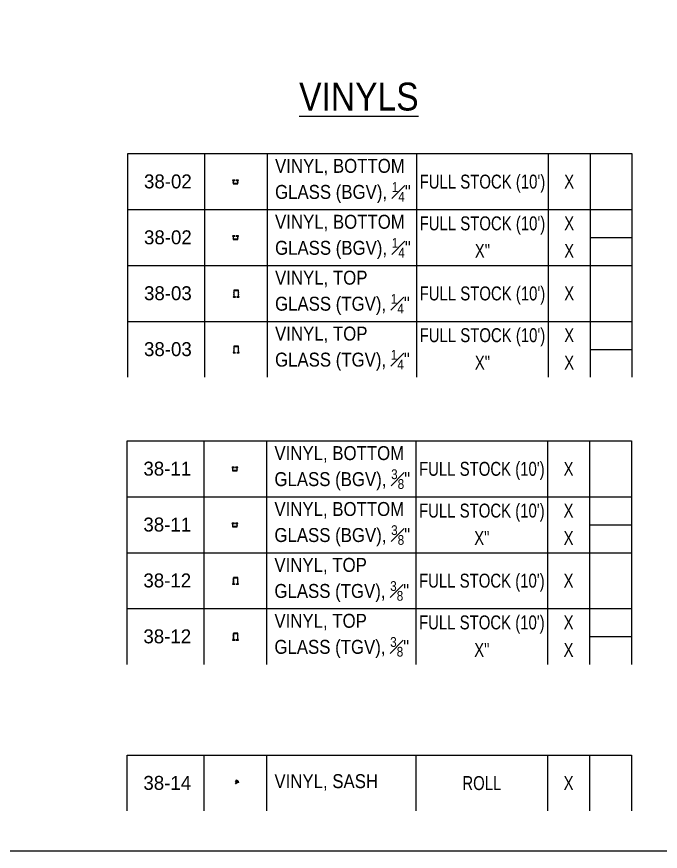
# Model space of a CAD drawing. Header units: inches. Extents: x -333 to 1223, y -450 to 45.
# Drawn here: x 173.8 to 266, y -305 to -185.4 of the extents above; entities that cross this region are included whole.
import ezdxf
from ezdxf.enums import TextEntityAlignment as Align

# ---------------------------------------------------------------- set-up
doc = ezdxf.new("R2010")
doc.units = ezdxf.units.IN
doc.header["$MEASUREMENT"] = 0
doc.layers.add('NOTES', color=7, linetype='Continuous')
doc.layers.add('PL', color=252, linetype='Continuous')
doc.styles.add('Schedule', font='GOTHIC.TTF', dxfattribs={"width": 0.9})

# ---------------------------------------------------------------- blocks, each defined once
blk = doc.blocks.new('38-02-BLOCK-1')
for p, q in [((10.99, 0), (10.99, -8.01)), ((19.99, 0), (19.99, -8.01)), ((41.4, 0), (41.4, -8.01)), ((60.27, 0), (60.27, -8.01)), ((66.27, 0), (66.27, -8.01))]:
    blk.add_line(p, q)
blk.add_lwpolyline([(0, -8.01), (0, -8.01), (0, 0), (72.27, 0), (72.27, -8.01)])
blk.add_lwpolyline([(15.78, -4.09), (15.78, -3.86, -0.414214), (15.8, -3.84), (15.86, -3.84, 1), (15.86, -3.79), (15.55, -3.79, 0.414214), (15.53, -3.81), (15.53, -3.81, 0.396087), (15.55, -3.83), (15.71, -3.84, -0.396087), (15.73, -3.86), (15.73, -4.26), (15.18, -4.26), (15.18, -3.86, -0.396087), (15.2, -3.84), (15.36, -3.83, 0.396087), (15.38, -3.81), (15.38, -3.81, 0.414214), (15.36, -3.79), (15.06, -3.79, 1), (15.06, -3.84), (15.11, -3.84, -0.414214), (15.13, -3.86), (15.13, -4.09, 0.122), (15.09, -4.1), (15.09, -4.12, 0.122), (15.13, -4.13), (15.13, -4.29, 0.414214), (15.15, -4.31), (15.76, -4.31, 0.414214), (15.78, -4.29), (15.78, -4.13, 0.122), (15.83, -4.12), (15.83, -4.1, 0.122), (15.78, -4.09)], format="xyb")
at = {"layer": 'NOTES', "style": 'Schedule'}
blk.add_text('38-02', height=2, dxfattribs=at).set_placement((5.76, -3.98), align=Align.MIDDLE_CENTER)
at = {"layer": 'NOTES', "insert": (21.12, -3.92), "char_height": 2, "width": 20.2828, "attachment_point": 4, "style": 'Schedule'}
blk.add_mtext('\\A1;VINYL, BOTTOM GLASS (BGV), {\\H0.7x;\\S1#4;}"', dxfattribs=at)
at = {"layer": 'NOTES', "style": 'Schedule', "width": 0.8}
for tag, p in [('LEN', (50.84, -4.01)), ('QTY', (63.27, -4.01))]:
    blk.add_attdef(tag, text='', height=2, dxfattribs=at).set_placement(p, align=Align.MIDDLE_CENTER)
blk = doc.blocks.new('38-02-BLOCK-2')
for p, q in [((10.99, 0), (10.99, -8.01)), ((19.99, 0), (19.99, -8.01)), ((41.4, 0), (41.4, -8.01)), ((60.27, 0), (60.27, -8.01)), ((66.27, 0), (66.27, -8.01)), ((66.27, -4.01), (72.27, -4.01))]:
    blk.add_line(p, q)
blk.add_lwpolyline([(0, -8.01), (0, 0), (72.27, 0), (72.27, -8.01)])
blk.add_lwpolyline([(15.78, -4.09), (15.78, -3.86, -0.414214), (15.8, -3.84), (15.86, -3.84, 1), (15.86, -3.79), (15.55, -3.79, 0.414214), (15.53, -3.81), (15.53, -3.81, 0.396087), (15.55, -3.83), (15.71, -3.84, -0.396087), (15.73, -3.86), (15.73, -4.26), (15.18, -4.26), (15.18, -3.86, -0.396087), (15.2, -3.84), (15.36, -3.83, 0.396087), (15.38, -3.81), (15.38, -3.81, 0.414214), (15.36, -3.79), (15.06, -3.79, 1), (15.06, -3.84), (15.11, -3.84, -0.414214), (15.13, -3.86), (15.13, -4.09, 0.122), (15.09, -4.1), (15.09, -4.12, 0.122), (15.13, -4.13), (15.13, -4.29, 0.414214), (15.15, -4.31), (15.76, -4.31, 0.414214), (15.78, -4.29), (15.78, -4.13, 0.122), (15.83, -4.12), (15.83, -4.1, 0.122), (15.78, -4.09)], format="xyb")
at = {"layer": 'NOTES', "style": 'Schedule'}
blk.add_text('38-02', height=2, dxfattribs=at).set_placement((5.76, -3.98), align=Align.MIDDLE_CENTER)
at = {"layer": 'NOTES', "insert": (21.12, -3.92), "char_height": 2, "width": 20.2828, "attachment_point": 4, "style": 'Schedule'}
blk.add_mtext('\\A1;VINYL, BOTTOM GLASS (BGV), {\\H0.7x;\\S1#4;}"', dxfattribs=at)
at = {"layer": 'NOTES', "style": 'Schedule', "width": 0.8}
for tag, p in [('LEN', (50.84, -1.98)), ('QTY', (63.27, -1.98)), ('LEN2', (50.84, -5.92)), ('QTY2', (63.27, -5.92))]:
    blk.add_attdef(tag, text='', height=2, dxfattribs=at).set_placement(p, align=Align.MIDDLE_CENTER)
blk = doc.blocks.new('38-03-BLOCK-1')
for p, q in [((10.99, 0), (10.99, -8.01)), ((19.99, 0), (19.99, -8.01)), ((41.4, 0), (41.4, -8.01)), ((60.27, 0), (60.27, -8.01)), ((66.27, 0), (66.27, -8.01))]:
    blk.add_line(p, q)
blk.add_lwpolyline([(0, -8.01), (0, -8.01), (0, 0), (72.27, 0), (72.27, -8.01)])
blk.add_lwpolyline([(15.87, -4.38, 0.122), (15.92, -4.37), (15.92, -4.35, 0.122), (15.87, -4.34), (15.87, -4.17, 0.122), (15.92, -4.15), (15.92, -4.13, 0.122), (15.87, -4.12), (15.87, -3.87, 0.122), (15.92, -3.86), (15.92, -3.84, 0.122), (15.87, -3.82), (15.87, -3.56, 0.414214), (15.85, -3.54), (15.25, -3.54, 0.414214), (15.23, -3.56), (15.23, -3.82, 0.122), (15.18, -3.84), (15.18, -3.86, 0.122), (15.23, -3.87), (15.23, -4.12, 0.122), (15.18, -4.13), (15.18, -4.15, 0.122), (15.23, -4.17), (15.23, -4.34, 0.122), (15.18, -4.35), (15.18, -4.37, 0.122), (15.23, -4.38), (15.23, -4.46, -0.414214), (15.21, -4.47), (15.15, -4.47, 1), (15.15, -4.53), (15.45, -4.53, 0.414214), (15.47, -4.51), (15.47, -4.51, 0.396087), (15.46, -4.49), (15.29, -4.48, -0.396087), (15.27, -4.46), (15.27, -3.59), (15.83, -3.59), (15.83, -4.46, -0.396087), (15.81, -4.48), (15.65, -4.49, 0.396087), (15.63, -4.51), (15.63, -4.51, 0.414214), (15.65, -4.53), (15.95, -4.53, 1), (15.95, -4.47), (15.89, -4.47, -0.414214), (15.87, -4.46), (15.87, -4.38)], format="xyb")
at = {"layer": 'NOTES', "style": 'Schedule'}
blk.add_text('38-03', height=2, dxfattribs=at).set_placement((5.76, -3.98), align=Align.MIDDLE_CENTER)
at = {"layer": 'NOTES', "insert": (21.12, -3.92), "char_height": 2, "width": 20.2828, "attachment_point": 4, "style": 'Schedule'}
blk.add_mtext('\\A1;VINYL, TOP GLASS (TGV), {\\H0.7x;\\S1#4;}"', dxfattribs=at)
at = {"layer": 'NOTES', "style": 'Schedule', "width": 0.8}
for tag, p in [('LEN', (50.84, -4.01)), ('QTY', (63.27, -4.01))]:
    blk.add_attdef(tag, text='', height=2, dxfattribs=at).set_placement(p, align=Align.MIDDLE_CENTER)
blk = doc.blocks.new('38-03-BLOCK-2')
for p, q in [((10.99, 0), (10.99, -8.01)), ((19.99, 0), (19.99, -8.01)), ((41.4, 0), (41.4, -8.01)), ((60.27, 0), (60.27, -8.01)), ((66.27, 0), (66.27, -8.01)), ((66.27, -4.01), (72.27, -4.01))]:
    blk.add_line(p, q)
blk.add_lwpolyline([(0, -8.01), (0, 0), (72.27, 0), (72.27, -8.01)])
blk.add_lwpolyline([(15.87, -4.38, 0.122), (15.92, -4.37), (15.92, -4.35, 0.122), (15.87, -4.34), (15.87, -4.17, 0.122), (15.92, -4.15), (15.92, -4.13, 0.122), (15.87, -4.12), (15.87, -3.87, 0.122), (15.92, -3.86), (15.92, -3.84, 0.122), (15.87, -3.82), (15.87, -3.56, 0.414214), (15.85, -3.54), (15.25, -3.54, 0.414214), (15.23, -3.56), (15.23, -3.82, 0.122), (15.18, -3.84), (15.18, -3.86, 0.122), (15.23, -3.87), (15.23, -4.12, 0.122), (15.18, -4.13), (15.18, -4.15, 0.122), (15.23, -4.17), (15.23, -4.34, 0.122), (15.18, -4.35), (15.18, -4.37, 0.122), (15.23, -4.38), (15.23, -4.46, -0.414214), (15.21, -4.47), (15.15, -4.47, 1), (15.15, -4.53), (15.45, -4.53, 0.414214), (15.47, -4.51), (15.47, -4.51, 0.396087), (15.46, -4.49), (15.29, -4.48, -0.396087), (15.27, -4.46), (15.27, -3.59), (15.83, -3.59), (15.83, -4.46, -0.396087), (15.81, -4.48), (15.65, -4.49, 0.396087), (15.63, -4.51), (15.63, -4.51, 0.414214), (15.65, -4.53), (15.95, -4.53, 1), (15.95, -4.47), (15.89, -4.47, -0.414214), (15.87, -4.46), (15.87, -4.38)], format="xyb")
at = {"layer": 'NOTES', "style": 'Schedule'}
blk.add_text('38-03', height=2, dxfattribs=at).set_placement((5.76, -3.98), align=Align.MIDDLE_CENTER)
at = {"layer": 'NOTES', "insert": (21.12, -3.92), "char_height": 2, "width": 20.2828, "attachment_point": 4, "style": 'Schedule'}
blk.add_mtext('\\A1;VINYL, TOP GLASS (TGV), {\\H0.7x;\\S1#4;}"', dxfattribs=at)
at = {"layer": 'NOTES', "style": 'Schedule', "width": 0.8}
for tag, p in [('LEN', (50.84, -1.98)), ('QTY', (63.27, -1.98)), ('LEN2', (50.84, -5.92)), ('QTY2', (63.27, -5.92))]:
    blk.add_attdef(tag, text='', height=2, dxfattribs=at).set_placement(p, align=Align.MIDDLE_CENTER)
blk = doc.blocks.new('38-11-BLOCK-1')
for p, q in [((10.99, 0), (10.99, -8.01)), ((19.99, 0), (19.99, -8.01)), ((41.4, 0), (41.4, -8.01)), ((60.27, 0), (60.27, -8.01)), ((66.27, 0), (66.27, -8.01))]:
    blk.add_line(p, q)
blk.add_lwpolyline([(0, -8.01), (0, -8.01), (0, 0), (72.27, 0), (72.27, -8.01)])
blk.add_lwpolyline([(15.78, -4.09), (15.78, -3.86, -0.414214), (15.8, -3.84), (15.86, -3.84, 1), (15.86, -3.79), (15.55, -3.79, 0.414214), (15.53, -3.81), (15.53, -3.81, 0.396087), (15.55, -3.83), (15.71, -3.84, -0.396087), (15.73, -3.86), (15.73, -4.26), (15.18, -4.26), (15.18, -3.86, -0.396087), (15.2, -3.84), (15.36, -3.83, 0.396087), (15.38, -3.81), (15.38, -3.81, 0.414214), (15.36, -3.79), (15.06, -3.79, 1), (15.06, -3.84), (15.11, -3.84, -0.414214), (15.13, -3.86), (15.13, -4.09, 0.122), (15.09, -4.1), (15.09, -4.12, 0.122), (15.13, -4.13), (15.13, -4.29, 0.414214), (15.15, -4.31), (15.76, -4.31, 0.414214), (15.78, -4.29), (15.78, -4.13, 0.122), (15.83, -4.12), (15.83, -4.1, 0.122), (15.78, -4.09)], format="xyb")
at = {"layer": 'NOTES', "style": 'Schedule'}
blk.add_text('38-11', height=2, dxfattribs=at).set_placement((5.76, -3.98), align=Align.MIDDLE_CENTER)
at = {"layer": 'NOTES', "insert": (21.12, -3.92), "char_height": 2, "width": 20.2828, "attachment_point": 4, "style": 'Schedule'}
blk.add_mtext('\\A1;VINYL, BOTTOM GLASS (BGV), {\\H0.7x;\\S3#8;}"', dxfattribs=at)
at = {"layer": 'NOTES', "style": 'Schedule', "width": 0.8}
for tag, p in [('LEN', (50.84, -4.01)), ('QTY', (63.27, -4.01))]:
    blk.add_attdef(tag, text='', height=2, dxfattribs=at).set_placement(p, align=Align.MIDDLE_CENTER)
blk = doc.blocks.new('38-11-BLOCK-2')
for p, q in [((10.99, 0), (10.99, -8.01)), ((19.99, 0), (19.99, -8.01)), ((41.4, 0), (41.4, -8.01)), ((60.27, 0), (60.27, -8.01)), ((66.27, 0), (66.27, -8.01)), ((66.27, -4.01), (72.27, -4.01))]:
    blk.add_line(p, q)
blk.add_lwpolyline([(0, -8.01), (0, 0), (72.27, 0), (72.27, -8.01)])
blk.add_lwpolyline([(15.78, -4.09), (15.78, -3.86, -0.414214), (15.8, -3.84), (15.86, -3.84, 1), (15.86, -3.79), (15.55, -3.79, 0.414214), (15.53, -3.81), (15.53, -3.81, 0.396087), (15.55, -3.83), (15.71, -3.84, -0.396087), (15.73, -3.86), (15.73, -4.26), (15.18, -4.26), (15.18, -3.86, -0.396087), (15.2, -3.84), (15.36, -3.83, 0.396087), (15.38, -3.81), (15.38, -3.81, 0.414214), (15.36, -3.79), (15.06, -3.79, 1), (15.06, -3.84), (15.11, -3.84, -0.414214), (15.13, -3.86), (15.13, -4.09, 0.122), (15.09, -4.1), (15.09, -4.12, 0.122), (15.13, -4.13), (15.13, -4.29, 0.414214), (15.15, -4.31), (15.76, -4.31, 0.414214), (15.78, -4.29), (15.78, -4.13, 0.122), (15.83, -4.12), (15.83, -4.1, 0.122), (15.78, -4.09)], format="xyb")
at = {"layer": 'NOTES', "style": 'Schedule'}
blk.add_text('38-11', height=2, dxfattribs=at).set_placement((5.76, -3.98), align=Align.MIDDLE_CENTER)
at = {"layer": 'NOTES', "insert": (21.12, -3.92), "char_height": 2, "width": 20.2828, "attachment_point": 4, "style": 'Schedule'}
blk.add_mtext('\\A1;VINYL, BOTTOM GLASS (BGV), {\\H0.7x;\\S3#8;}"', dxfattribs=at)
at = {"layer": 'NOTES', "style": 'Schedule', "width": 0.8}
for tag, p in [('LEN', (50.84, -1.98)), ('QTY', (63.27, -1.98)), ('LEN2', (50.84, -5.92)), ('QTY2', (63.27, -5.92))]:
    blk.add_attdef(tag, text='', height=2, dxfattribs=at).set_placement(p, align=Align.MIDDLE_CENTER)
blk = doc.blocks.new('38-12-BLOCK-1')
for p, q in [((10.99, 0), (10.99, -8.01)), ((19.99, 0), (19.99, -8.01)), ((41.4, 0), (41.4, -8.01)), ((60.27, 0), (60.27, -8.01)), ((66.27, 0), (66.27, -8.01))]:
    blk.add_line(p, q)
blk.add_lwpolyline([(0, -8.01), (0, 0), (72.27, 0), (72.27, -8.01)])
blk.add_lwpolyline([(15.87, -4.38, 0.122), (15.92, -4.37), (15.92, -4.35, 0.122), (15.87, -4.34), (15.87, -4.17, 0.122), (15.92, -4.15), (15.92, -4.13, 0.122), (15.87, -4.12), (15.87, -3.87, 0.122), (15.92, -3.86), (15.92, -3.84, 0.122), (15.87, -3.82), (15.87, -3.56, 0.414214), (15.85, -3.54), (15.25, -3.54, 0.414214), (15.23, -3.56), (15.23, -3.82, 0.122), (15.18, -3.84), (15.18, -3.86, 0.122), (15.23, -3.87), (15.23, -4.12, 0.122), (15.18, -4.13), (15.18, -4.15, 0.122), (15.23, -4.17), (15.23, -4.34, 0.122), (15.18, -4.35), (15.18, -4.37, 0.122), (15.23, -4.38), (15.23, -4.46, -0.414214), (15.21, -4.47), (15.15, -4.47, 1), (15.15, -4.53), (15.45, -4.53, 0.414214), (15.47, -4.51), (15.47, -4.51, 0.396087), (15.46, -4.49), (15.29, -4.48, -0.396087), (15.27, -4.46), (15.27, -3.59), (15.83, -3.59), (15.83, -4.46, -0.396087), (15.81, -4.48), (15.65, -4.49, 0.396087), (15.63, -4.51), (15.63, -4.51, 0.414214), (15.65, -4.53), (15.95, -4.53, 1), (15.95, -4.47), (15.89, -4.47, -0.414214), (15.87, -4.46), (15.87, -4.38)], format="xyb")
at = {"layer": 'NOTES', "style": 'Schedule'}
blk.add_text('38-12', height=2, dxfattribs=at).set_placement((5.76, -3.98), align=Align.MIDDLE_CENTER)
at = {"layer": 'NOTES', "insert": (21.12, -3.92), "char_height": 2, "width": 20.2828, "attachment_point": 4, "style": 'Schedule'}
blk.add_mtext('\\A1;VINYL, TOP GLASS (TGV), {\\H0.7x;\\S3#8;}"', dxfattribs=at)
at = {"layer": 'NOTES', "style": 'Schedule', "width": 0.8}
for tag, p in [('LEN', (50.84, -4.01)), ('QTY', (63.27, -4.01))]:
    blk.add_attdef(tag, text='', height=2, dxfattribs=at).set_placement(p, align=Align.MIDDLE_CENTER)
blk = doc.blocks.new('38-12-BLOCK-2')
for p, q in [((10.99, 0), (10.99, -8.01)), ((19.99, 0), (19.99, -8.01)), ((41.4, 0), (41.4, -8.01)), ((60.27, 0), (60.27, -8.01)), ((66.27, 0), (66.27, -8.01)), ((66.27, -4.01), (72.27, -4.01))]:
    blk.add_line(p, q)
blk.add_lwpolyline([(0, -8.01), (0, 0), (72.27, 0), (72.27, -8.01)])
blk.add_lwpolyline([(15.87, -4.38, 0.122), (15.92, -4.37), (15.92, -4.35, 0.122), (15.87, -4.34), (15.87, -4.17, 0.122), (15.92, -4.15), (15.92, -4.13, 0.122), (15.87, -4.12), (15.87, -3.87, 0.122), (15.92, -3.86), (15.92, -3.84, 0.122), (15.87, -3.82), (15.87, -3.56, 0.414214), (15.85, -3.54), (15.25, -3.54, 0.414214), (15.23, -3.56), (15.23, -3.82, 0.122), (15.18, -3.84), (15.18, -3.86, 0.122), (15.23, -3.87), (15.23, -4.12, 0.122), (15.18, -4.13), (15.18, -4.15, 0.122), (15.23, -4.17), (15.23, -4.34, 0.122), (15.18, -4.35), (15.18, -4.37, 0.122), (15.23, -4.38), (15.23, -4.46, -0.414214), (15.21, -4.47), (15.15, -4.47, 1), (15.15, -4.53), (15.45, -4.53, 0.414214), (15.47, -4.51), (15.47, -4.51, 0.396087), (15.46, -4.49), (15.29, -4.48, -0.396087), (15.27, -4.46), (15.27, -3.59), (15.83, -3.59), (15.83, -4.46, -0.396087), (15.81, -4.48), (15.65, -4.49, 0.396087), (15.63, -4.51), (15.63, -4.51, 0.414214), (15.65, -4.53), (15.95, -4.53, 1), (15.95, -4.47), (15.89, -4.47, -0.414214), (15.87, -4.46), (15.87, -4.38)], format="xyb")
at = {"layer": 'NOTES', "style": 'Schedule'}
blk.add_text('38-12', height=2, dxfattribs=at).set_placement((5.76, -3.98), align=Align.MIDDLE_CENTER)
at = {"layer": 'NOTES', "insert": (21.12, -3.92), "char_height": 2, "width": 20.2828, "attachment_point": 4, "style": 'Schedule'}
blk.add_mtext('\\A1;VINYL, TOP GLASS (TGV), {\\H0.7x;\\S3#8;}"', dxfattribs=at)
at = {"layer": 'NOTES', "style": 'Schedule', "width": 0.8}
for tag, p in [('LEN', (50.84, -1.98)), ('QTY', (63.27, -1.98)), ('LEN2', (50.84, -5.92)), ('QTY2', (63.27, -5.92))]:
    blk.add_attdef(tag, text='', height=2, dxfattribs=at).set_placement(p, align=Align.MIDDLE_CENTER)
blk = doc.blocks.new('38-14-BLOCK-1')
for p, q in [((10.99, 0), (10.99, -8.01)), ((19.99, 0), (19.99, -8.01)), ((41.4, 0), (41.4, -8.01)), ((60.27, 0), (60.27, -8.01)), ((66.27, 0), (66.27, -8.01))]:
    blk.add_line(p, q)
blk.add_lwpolyline([(0, -8.01), (0, 0), (72.27, 0), (72.27, -8.01)])
blk.add_lwpolyline([(15.57, -3.79, -0.407069), (15.55, -3.8), (15.55, -3.8, -0.350225), (15.55, -3.79, -0.194147), (15.68, -3.57, -0.613895), (15.73, -3.6), (15.73, -3.88), (15.81, -3.88), (15.81, -3.75), (15.78, -3.78), (15.82, -3.65), (15.88, -3.65), (15.92, -3.78), (15.89, -3.75), (15.89, -3.89), (16, -3.88, -0.421716), (16.01, -3.89), (16.01, -3.89, -0.332521), (16, -3.9), (15.77, -3.97), (15.57, -4.12, -0.419265), (15.55, -4.12), (15.55, -4.11, -0.335846), (15.55, -4.1), (15.64, -3.97), (15.64, -3.69, 0.10322)], format="xyb", close=True)
at = {"layer": 'NOTES', "style": 'Schedule'}
blk.add_text('38-14', height=2, dxfattribs=at).set_placement((5.76, -3.98), align=Align.MIDDLE_CENTER)
at = {"layer": 'NOTES', "insert": (21.12, -3.92), "char_height": 2, "width": 20.2828, "attachment_point": 4, "style": 'Schedule'}
blk.add_mtext('\\A1;VINYL, SASH', dxfattribs=at)
at = {"layer": 'NOTES', "style": 'Schedule', "width": 0.8}
for tag, p in [('LEN', (50.84, -4.01)), ('QTY', (63.27, -4.01))]:
    blk.add_attdef(tag, text='', height=2, dxfattribs=at).set_placement(p, align=Align.MIDDLE_CENTER)

msp = doc.modelspace()

# ---------------------------------------------------------------- linework, layer by layer
at = {"layer": 'PL'}
msp.add_lwpolyline([(-26.37791, 32.89608), (283.48766, 32.89608), (283.48766, -305), (-26.37791, -305)], close=True, dxfattribs=at)

# ---------------------------------------------------------------- block references
for name, p, values in [('38-02-BLOCK-1', (189.67916, -204.98827), {'LEN': "FULL STOCK (10')", 'QTY': 'X'}), ('38-02-BLOCK-2', (189.67916, -213.00281), {'LEN': "FULL STOCK (10')", 'QTY': 'X', 'LEN2': 'X"', 'QTY2': 'X'}), ('38-03-BLOCK-1', (189.67916, -221.01736), {'LEN': "FULL STOCK (10')", 'QTY': 'X'}), ('38-03-BLOCK-2', (189.67916, -229.0319), {'LEN': "FULL STOCK (10')", 'QTY': 'X', 'LEN2': 'X"', 'QTY2': 'X'}), ('38-11-BLOCK-1', (189.59118, -246.16268), {'LEN': "FULL STOCK (10')", 'QTY': 'X'}), ('38-11-BLOCK-2', (189.59118, -254.17723), {'LEN': "FULL STOCK (10')", 'QTY': 'X', 'LEN2': 'X"', 'QTY2': 'X'}), ('38-12-BLOCK-1', (189.59118, -262.19178), {'LEN': "FULL STOCK (10')", 'QTY': 'X'}), ('38-12-BLOCK-2', (189.59118, -270.20632), {'LEN': "FULL STOCK (10')", 'QTY': 'X', 'LEN2': 'X"', 'QTY2': 'X'}), ('38-14-BLOCK-1', (189.59118, -291.21087), {'LEN': 'ROLL', 'QTY': 'X'})]:
    msp.add_blockref(name, p, dxfattribs=at).add_auto_attribs(values)

# ---------------------------------------------------------------- texts
at = {"layer": 'NOTES', "insert": (222.81413, -198.86479), "char_height": 4, "width": 33.4135396, "attachment_point": 8, "style": 'Schedule'}
msp.add_mtext('{\\LVINYLS}', dxfattribs=at)

doc.saveas('drawing.dxf')
